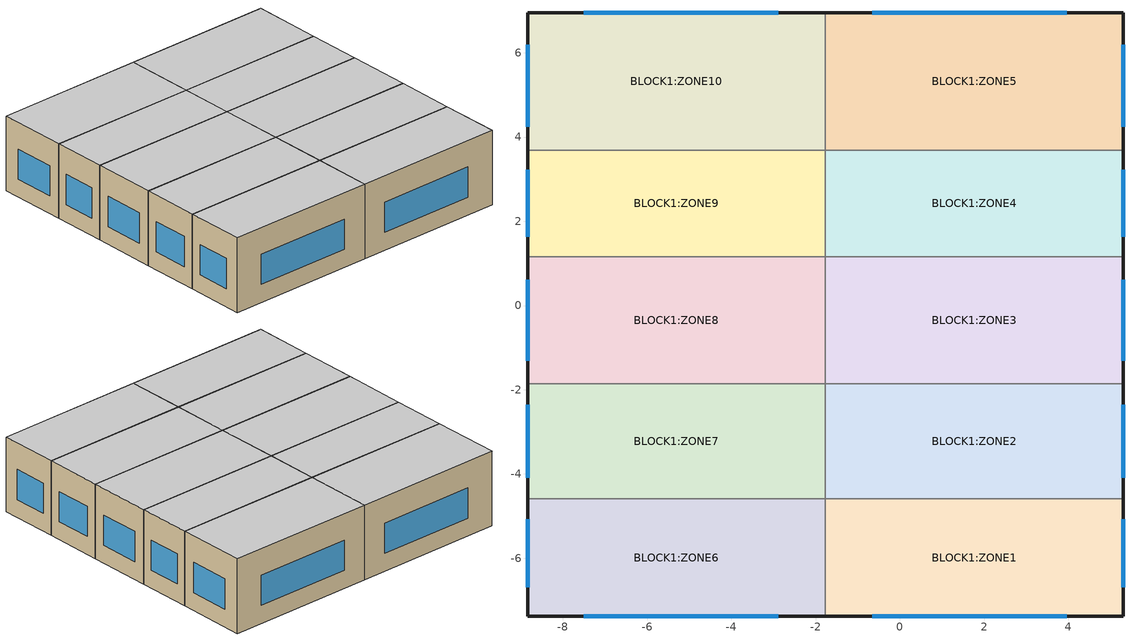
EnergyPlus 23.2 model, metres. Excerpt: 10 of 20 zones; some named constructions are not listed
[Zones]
BLOCK1:ZONE6
 floor ground (Project ground floor): -1.77,-7.38 -8.84,-7.38 -8.84,-4.59 -1.77,-4.59 z0
 wall outside (Project wall): -8.84,-4.59 -8.84,-7.38 -1.77,-7.38 z0:3.5
 wall to BLOCK1:ZONE1 (Project partition): -1.77,-7.38 -1.77,-4.59 z0:3.5
 wall to BLOCK1:ZONE7 (Project partition): -1.77,-4.59 -8.84,-4.59 z0:3.5
 window (Project external glazing - 1001): -8.84,-5.07 -8.84,-6.69 / -7.5,-7.38 -2.89,-7.38 z0.84:2.26
 ceiling to BLOCK2:ZONE6 (Project internal floor_Reversed): -8.84,-7.38 -1.77,-7.38 -1.77,-4.59 -8.84,-4.59 z3.5
BLOCK1:ZONE1
 floor ground (Project ground floor): 5.3,-7.38 -1.77,-7.38 -1.77,-4.59 5.3,-4.59 z0
 wall outside (Project wall): -1.77,-7.38 5.3,-7.38 5.3,-4.59 z0:3.5
 wall to BLOCK1:ZONE2 (Project partition): 5.3,-4.59 -1.77,-4.59 z0:3.5
 window (Project external glazing - 1001): 5.3,-6.69 5.3,-5.07 / -0.65,-7.38 3.96,-7.38 z0.84:2.26
 ceiling to BLOCK2:ZONE1 (Project internal floor_Reversed): -1.77,-7.38 5.3,-7.38 5.3,-4.59 -1.77,-4.59 z3.5
BLOCK1:ZONE7
 floor ground (Project ground floor): -1.77,-4.59 -8.84,-4.59 -8.84,-1.86 -1.77,-1.86 z0
 wall outside (Project wall): -8.84,-1.86 -8.84,-4.59 z0:3.5
 wall to BLOCK1:ZONE2 (Project partition): -1.77,-4.59 -1.77,-1.86 z0:3.5
 wall to BLOCK1:ZONE8 (Project partition): -1.77,-1.86 -8.84,-1.86 z0:3.5
 window (Project external glazing - 1001): -8.84,-2.36 -8.84,-4.09 z0.84:2.26
 ceiling to BLOCK2:ZONE7 (Project internal floor_Reversed): -8.84,-4.59 -1.77,-4.59 -1.77,-1.86 -8.84,-1.86 z3.5
BLOCK1:ZONE2
 floor ground (Project ground floor): 5.3,-4.59 -1.77,-4.59 -1.77,-1.86 5.3,-1.86 z0
 wall outside (Project wall): 5.3,-4.59 5.3,-1.86 z0:3.5
 wall to BLOCK1:ZONE3 (Project partition): 5.3,-1.86 -1.77,-1.86 z0:3.5
 window (Project external glazing - 1001): 5.3,-4.09 5.3,-2.36 z0.84:2.26
 ceiling to BLOCK2:ZONE2 (Project internal floor_Reversed): -1.77,-4.59 5.3,-4.59 5.3,-1.86 -1.77,-1.86 z3.5
BLOCK1:ZONE8
 floor ground (Project ground floor): -1.77,-1.86 -8.84,-1.86 -8.84,1.16 -1.77,1.16 z0
 wall outside (Project wall): -8.84,1.16 -8.84,-1.86 z0:3.5
 wall to BLOCK1:ZONE3 (Project partition): -1.77,-1.86 -1.77,1.16 z0:3.5
 wall to BLOCK1:ZONE9 (Project partition): -1.77,1.16 -8.84,1.16 z0:3.5
 window (Project external glazing - 1001): -8.84,0.61 -8.84,-1.31 z0.84:2.26
 ceiling to BLOCK2:ZONE8 (Project internal floor_Reversed): -8.84,-1.86 -1.77,-1.86 -1.77,1.16 -8.84,1.16 z3.5
BLOCK1:ZONE3
 floor ground (Project ground floor): 5.3,-1.86 -1.77,-1.86 -1.77,1.16 5.3,1.16 z0
 wall outside (Project wall): 5.3,-1.86 5.3,1.16 z0:3.5
 wall to BLOCK1:ZONE4 (Project partition): 5.3,1.16 -1.77,1.16 z0:3.5
 window (Project external glazing - 1001): 5.3,-1.31 5.3,0.61 z0.84:2.26
 ceiling to BLOCK2:ZONE3 (Project internal floor_Reversed): -1.77,-1.86 5.3,-1.86 5.3,1.16 -1.77,1.16 z3.5
BLOCK1:ZONE9
 floor ground (Project ground floor): -1.77,1.16 -8.84,1.16 -8.84,3.69 -1.77,3.69 z0
 wall outside (Project wall): -8.84,3.69 -8.84,1.16 z0:3.5
 wall to BLOCK1:ZONE4 (Project partition): -1.77,1.16 -1.77,3.69 z0:3.5
 wall to BLOCK1:ZONE10 (Project partition): -1.77,3.69 -8.84,3.69 z0:3.5
 window (Project external glazing - 1001): -8.84,3.22 -8.84,1.63 z0.84:2.26
 ceiling to BLOCK2:ZONE9 (Project internal floor_Reversed): -8.84,1.16 -1.77,1.16 -1.77,3.69 -8.84,3.69 z3.5
BLOCK1:ZONE4
 floor ground (Project ground floor): 5.3,1.16 -1.77,1.16 -1.77,3.69 5.3,3.69 z0
 wall outside (Project wall): 5.3,1.16 5.3,3.69 z0:3.5
 wall to BLOCK1:ZONE5 (Project partition): 5.3,3.69 -1.77,3.69 z0:3.5
 window (Project external glazing - 1001): 5.3,1.63 5.3,3.22 z0.84:2.26
 ceiling to BLOCK2:ZONE4 (Project internal floor_Reversed): -1.77,1.16 5.3,1.16 5.3,3.69 -1.77,3.69 z3.5
BLOCK1:ZONE10
 floor ground (Project ground floor): -1.77,3.69 -8.84,3.69 -8.84,6.96 -1.77,6.96 z0
 wall outside (Project wall): -1.77,6.96 -8.84,6.96 -8.84,3.69 z0:3.5
 wall to BLOCK1:ZONE5 (Project partition): -1.77,3.69 -1.77,6.96 z0:3.5
 window (Project external glazing - 1001): -2.89,6.96 -7.5,6.96 / -8.84,6.19 -8.84,4.24 z0.84:2.26
 ceiling to BLOCK2:ZONE10 (Project internal floor_Reversed): -8.84,3.69 -1.77,3.69 -1.77,6.96 -8.84,6.96 z3.5
BLOCK1:ZONE5
 floor ground (Project ground floor): 5.3,3.69 -1.77,3.69 -1.77,6.96 5.3,6.96 z0
 wall outside (Project wall): 5.3,3.69 5.3,6.96 -1.77,6.96 z0:3.5
 window (Project external glazing - 1001): 5.3,4.24 5.3,6.19 / 3.96,6.96 -0.65,6.96 z0.84:2.26
 ceiling to BLOCK2:ZONE5 (Project internal floor_Reversed): -1.77,3.69 5.3,3.69 5.3,6.96 -1.77,6.96 z3.5
[ENERGYMANAGEMENTSYSTEM:PROGRAM]
SetMyVOF_BLOCK2_ZONE5_Wall_2_0_0_0_0_0_Win: set slope = (1 - MultiplierVOF) / (MinTempDiffVOF - MaxTempDiffVOF); if BLOCK2_ZONE5_Wall_2_0_0_0_0_0_Win_OutT > 0; set BLOCK2_ZONE5_Wall_2_0_0_0_0_0_Win_TempDiffVOF = BLOCK2_ZONE5_Wall_2_0_0_0_0_0_Win_OpT - BLOCK2_ZONE5_Wall_2_0_0_0_0_0_Win_OutT; else; set BLOCK2_ZONE5_Wall_2_0_0_0_0_0_Win_TempDiffVOF = BLOCK2_ZONE5_Wall_2_0_0_0_0_0_Win_OpT + BLOCK2_ZONE5_Wall_2_0_0_0_0_0_Win_OutT; endif; if BLOCK2_ZONE5_Wall_2_0_0_0_0_0_Win_OutT > BLOCK2_ZONE5_Wall_2_0_0_0_0_0_Win_OpT; set BLOCK2_ZONE5_Wall_2_0_0_0_0_0_Win_MyVOF = 0; else; if BLOCK2_ZONE5_Wall_2_0_0_0_0_0_Win_TempDiffVOF > MaxTempDiffVOF; set BLOCK2_ZONE5_Wall_2_0_0_0_0_0_Win_MyVOF = MultiplierVOF; elseif BLOCK2_ZONE5_Wall_2_0_0_0_0_0_Win_TempDiffVOF < MinTempDiffVOF; set BLOCK2_ZONE5_Wall_2_0_0_0_0_0_Win_MyVOF = 1.0; else; set BLOCK2_ZONE5_Wall_2_0_0_0_0_0_Win_MyVOF = slope*BLOCK2_ZONE5_Wall_2_0_0_0_0_0_Win_TempDiffVOF - slope*MinTempDiffVOF + 1; endif; endif
SetWindowOperation_BLOCK2_ZONE5_Wall_2_0_0_0_0_0_Win: if BLOCK2_ZONE5_Wall_2_0_0_0_0_0_Win_CoolCoil==0; if BLOCK2_ZONE5_Wall_2_0_0_0_0_0_Win_HeatCoil==0; set NoH_NoC_reqs = 1; else; set NoH_NoC_reqs = 0; endif; else; set NoH_NoC_reqs = 0; endif; if BLOCK2_ZONE5_Wall_2_0_0_0_0_0_Win_OpT<roundedACST; if BLOCK2_ZONE5_Wall_2_0_0_0_0_0_Win_WindSpeed <= MaxWindSpeed; if BLOCK2_ZONE5_Wall_2_0_0_0_0_0_Win_OutT>MinOutTemp; if BLOCK2_ZONE5_Wall_2_0_0_0_0_0_Win_OutT < BLOCK2_ZONE5_Wall_2_0_0_0_0_0_Win_OpT; if BLOCK2_ZONE5_Wall_2_0_0_0_0_0_Win_Occ_count > 0; set meets_base_reqs = 1; else; set meets_base_reqs = 0; endif; else; set meets_base_reqs = 0; endif; else; set meets_base_reqs = 0; endif; else; set meets_base_reqs = 0; endif; else; set meets_base_reqs = 0; endif; if (NoH_NoC_reqs == 1) && (meets_base_reqs == 1); if BLOCK2_ZONE5_Wall_2_0_0_0_0_0_Win_OpT>VST; set Ventilates_HVACmode2_BLOCK2_ZONE5_Wall_2_0_0_0_0_0_Win = 1; else; set Ventilates_HVACmode2_BLOCK2_ZONE5_Wall_2_0_0_0_0_0_Win = 0; endif; else; set Ventilates_HVACmode2_BLOCK2_ZONE5_Wall_2_0_0_0_0_0_Win = 0; endif; if VentCtrl == 0; if BLOCK2_ZONE5_Wall_2_0_0_0_0_0_Win_OutT < BLOCK2_ZONE5_Wall_2_0_0_0_0_0_Win_OpT; if BLOCK2_ZONE5_Wall_2_0_0_0_0_0_Win_OutT>MinOutTemp; if BLOCK2_ZONE5_Wall_2_0_0_0_0_0_Win_OpT > VST; if BLOCK2_ZONE5_Wall_2_0_0_0_0_0_Win_WindSpeed <= MaxWindSpeed; set Ventilates_HVACmode1_BLOCK2_ZONE5_Wall_2_0_0_0_0_0_Win = 1; else; set Ventilates_HVACmode1_BLOCK2_ZONE5_Wall_2_0_0_0_0_0_Win = 0; endif; else; set Ventilates_HVACmode1_BLOCK2_ZONE5_Wall_2_0_0_0_0_0_Win = 0; endif; else; set Ventilates_HVACmode1_BLOCK2_ZONE5_Wall_2_0_0_0_0_0_Win = 0; endif; else; set Ventilates_HVACmode1_BLOCK2_ZONE5_Wall_2_0_0_0_0_0_Win = 0; endif; elseif VentCtrl == 1; if BLOCK2_ZONE5_Wall_2_0_0_0_0_0_Win_OutT<BLOCK2_ZONE5_Wall_2_0_0_0_0_0_Win_OpT; if BLOCK2_ZONE5_Wall_2_0_0_0_0_0_Win_OutT>MinOutTemp; if BLOCK2_ZONE5_Wall_2_0_0_0_0_0_Win_OpT > ACSTnoTol; if BLOCK2_ZONE5_Wall_2_0_0_0_0_0_Win_WindSpeed <= MaxWindSpeed; set Ventilates_HVACmode1_BLOCK2_ZONE5_Wall_2_0_0_0_0_0_Win = 1; else; set Ventilates_HVACmode1_BLOCK2_ZONE5_Wall_2_0_0_0_0_0_Win = 0; endif; else; set Ventilates_HVACmode1_BLOCK2_ZONE5_Wall_2_0_0_0_0_0_Win = 0; endif; else; set Ventilates_HVACmode1_BLOCK2_ZONE5_Wall_2_0_0_0_0_0_Win = 0; endif; else; set Ventilates_HVACmode1_BLOCK2_ZONE5_Wall_2_0_0_0_0_0_Win = 0; endif; endif; if HVACmode == 0; set BLOCK2_ZONE5_Wall_2_0_0_0_0_0_Win_VentOpenFact = 0; elseif HVACmode == 1; if Ventilates_HVACmode1_BLOCK2_ZONE5_Wall_2_0_0_0_0_0_Win == 1; set BLOCK2_ZONE5_Wall_2_0_0_0_0_0_Win_VentOpenFact = BLOCK2_ZONE5_Wall_2_0_0_0_0_0_Win_MyVOF; else; set BLOCK2_ZONE5_Wall_2_0_0_0_0_0_Win_VentOpenFact = 0; endif; elseif HVACmode == 2; if Ventilates_HVACmode2_BLOCK2_ZONE5_Wall_2_0_0_0_0_0_Win == 1; if (VentCtrl==0) || (VentCtrl==1); set BLOCK2_ZONE5_Wall_2_0_0_0_0_0_Win_VentOpenFact = 1; elseif (VentCtrl==2) || (VentCtrl==3); set BLOCK2_ZONE5_Wall_2_0_0_0_0_0_Win_VentOpenFact = BLOCK2_ZONE5_Wall_2_0_0_0_0_0_Win_MyVOF; endif; else; set BLOCK2_ZONE5_Wall_2_0_0_0_0_0_Win_VentOpenFact = 0; endif; endif
SetMyVOF_BLOCK2_ZONE5_Wall_3_0_0_0_0_0_Win: set slope = (1 - MultiplierVOF) / (MinTempDiffVOF - MaxTempDiffVOF); if BLOCK2_ZONE5_Wall_3_0_0_0_0_0_Win_OutT > 0; set BLOCK2_ZONE5_Wall_3_0_0_0_0_0_Win_TempDiffVOF = BLOCK2_ZONE5_Wall_3_0_0_0_0_0_Win_OpT - BLOCK2_ZONE5_Wall_3_0_0_0_0_0_Win_OutT; else; set BLOCK2_ZONE5_Wall_3_0_0_0_0_0_Win_TempDiffVOF = BLOCK2_ZONE5_Wall_3_0_0_0_0_0_Win_OpT + BLOCK2_ZONE5_Wall_3_0_0_0_0_0_Win_OutT; endif; if BLOCK2_ZONE5_Wall_3_0_0_0_0_0_Win_OutT > BLOCK2_ZONE5_Wall_3_0_0_0_0_0_Win_OpT; set BLOCK2_ZONE5_Wall_3_0_0_0_0_0_Win_MyVOF = 0; else; if BLOCK2_ZONE5_Wall_3_0_0_0_0_0_Win_TempDiffVOF > MaxTempDiffVOF; set BLOCK2_ZONE5_Wall_3_0_0_0_0_0_Win_MyVOF = MultiplierVOF; elseif BLOCK2_ZONE5_Wall_3_0_0_0_0_0_Win_TempDiffVOF < MinTempDiffVOF; set BLOCK2_ZONE5_Wall_3_0_0_0_0_0_Win_MyVOF = 1.0; else; set BLOCK2_ZONE5_Wall_3_0_0_0_0_0_Win_MyVOF = slope*BLOCK2_ZONE5_Wall_3_0_0_0_0_0_Win_TempDiffVOF - slope*MinTempDiffVOF + 1; endif; endif
SetWindowOperation_BLOCK2_ZONE5_Wall_3_0_0_0_0_0_Win: if BLOCK2_ZONE5_Wall_3_0_0_0_0_0_Win_CoolCoil==0; if BLOCK2_ZONE5_Wall_3_0_0_0_0_0_Win_HeatCoil==0; set NoH_NoC_reqs = 1; else; set NoH_NoC_reqs = 0; endif; else; set NoH_NoC_reqs = 0; endif; if BLOCK2_ZONE5_Wall_3_0_0_0_0_0_Win_OpT<roundedACST; if BLOCK2_ZONE5_Wall_3_0_0_0_0_0_Win_WindSpeed <= MaxWindSpeed; if BLOCK2_ZONE5_Wall_3_0_0_0_0_0_Win_OutT>MinOutTemp; if BLOCK2_ZONE5_Wall_3_0_0_0_0_0_Win_OutT < BLOCK2_ZONE5_Wall_3_0_0_0_0_0_Win_OpT; if BLOCK2_ZONE5_Wall_3_0_0_0_0_0_Win_Occ_count > 0; set meets_base_reqs = 1; else; set meets_base_reqs = 0; endif; else; set meets_base_reqs = 0; endif; else; set meets_base_reqs = 0; endif; else; set meets_base_reqs = 0; endif; else; set meets_base_reqs = 0; endif; if (NoH_NoC_reqs == 1) && (meets_base_reqs == 1); if BLOCK2_ZONE5_Wall_3_0_0_0_0_0_Win_OpT>VST; set Ventilates_HVACmode2_BLOCK2_ZONE5_Wall_3_0_0_0_0_0_Win = 1; else; set Ventilates_HVACmode2_BLOCK2_ZONE5_Wall_3_0_0_0_0_0_Win = 0; endif; else; set Ventilates_HVACmode2_BLOCK2_ZONE5_Wall_3_0_0_0_0_0_Win = 0; endif; if VentCtrl == 0; if BLOCK2_ZONE5_Wall_3_0_0_0_0_0_Win_OutT < BLOCK2_ZONE5_Wall_3_0_0_0_0_0_Win_OpT; if BLOCK2_ZONE5_Wall_3_0_0_0_0_0_Win_OutT>MinOutTemp; if BLOCK2_ZONE5_Wall_3_0_0_0_0_0_Win_OpT > VST; if BLOCK2_ZONE5_Wall_3_0_0_0_0_0_Win_WindSpeed <= MaxWindSpeed; set Ventilates_HVACmode1_BLOCK2_ZONE5_Wall_3_0_0_0_0_0_Win = 1; else; set Ventilates_HVACmode1_BLOCK2_ZONE5_Wall_3_0_0_0_0_0_Win = 0; endif; else; set Ventilates_HVACmode1_BLOCK2_ZONE5_Wall_3_0_0_0_0_0_Win = 0; endif; else; set Ventilates_HVACmode1_BLOCK2_ZONE5_Wall_3_0_0_0_0_0_Win = 0; endif; else; set Ventilates_HVACmode1_BLOCK2_ZONE5_Wall_3_0_0_0_0_0_Win = 0; endif; elseif VentCtrl == 1; if BLOCK2_ZONE5_Wall_3_0_0_0_0_0_Win_OutT<BLOCK2_ZONE5_Wall_3_0_0_0_0_0_Win_OpT; if BLOCK2_ZONE5_Wall_3_0_0_0_0_0_Win_OutT>MinOutTemp; if BLOCK2_ZONE5_Wall_3_0_0_0_0_0_Win_OpT > ACSTnoTol; if BLOCK2_ZONE5_Wall_3_0_0_0_0_0_Win_WindSpeed <= MaxWindSpeed; set Ventilates_HVACmode1_BLOCK2_ZONE5_Wall_3_0_0_0_0_0_Win = 1; else; set Ventilates_HVACmode1_BLOCK2_ZONE5_Wall_3_0_0_0_0_0_Win = 0; endif; else; set Ventilates_HVACmode1_BLOCK2_ZONE5_Wall_3_0_0_0_0_0_Win = 0; endif; else; set Ventilates_HVACmode1_BLOCK2_ZONE5_Wall_3_0_0_0_0_0_Win = 0; endif; else; set Ventilates_HVACmode1_BLOCK2_ZONE5_Wall_3_0_0_0_0_0_Win = 0; endif; endif; if HVACmode == 0; set BLOCK2_ZONE5_Wall_3_0_0_0_0_0_Win_VentOpenFact = 0; elseif HVACmode == 1; if Ventilates_HVACmode1_BLOCK2_ZONE5_Wall_3_0_0_0_0_0_Win == 1; set BLOCK2_ZONE5_Wall_3_0_0_0_0_0_Win_VentOpenFact = BLOCK2_ZONE5_Wall_3_0_0_0_0_0_Win_MyVOF; else; set BLOCK2_ZONE5_Wall_3_0_0_0_0_0_Win_VentOpenFact = 0; endif; elseif HVACmode == 2; if Ventilates_HVACmode2_BLOCK2_ZONE5_Wall_3_0_0_0_0_0_Win == 1; if (VentCtrl==0) || (VentCtrl==1); set BLOCK2_ZONE5_Wall_3_0_0_0_0_0_Win_VentOpenFact = 1; elseif (VentCtrl==2) || (VentCtrl==3); set BLOCK2_ZONE5_Wall_3_0_0_0_0_0_Win_VentOpenFact = BLOCK2_ZONE5_Wall_3_0_0_0_0_0_Win_MyVOF; endif; else; set BLOCK2_ZONE5_Wall_3_0_0_0_0_0_Win_VentOpenFact = 0; endif; endif
MakeAvgOccComfHoursNoApp: set AvgOccComfHoursNoAppNum = OccComfHoursNoApp_BLOCK1_ZONE6+OccComfHoursNoApp_BLOCK1_ZONE1+OccComfHoursNoApp_BLOCK1_ZONE1+OccComfHoursNoApp_BLOCK1_ZONE7+OccComfHoursNoApp_BLOCK1_ZONE2+OccComfHoursNoApp_BLOCK1_ZONE8+OccComfHoursNoApp_BLOCK1_ZONE3+OccComfHoursNoApp_BLOCK1_ZONE9+OccComfHoursNoApp_BLOCK1_ZONE4+OccComfHoursNoApp_BLOCK1_ZONE10+OccComfHoursNoApp_BLOCK1_ZONE5+OccComfHoursNoApp_BLOCK2_ZONE6+OccComfHoursNoApp_BLOCK2_ZONE1+OccComfHoursNoApp_BLOCK2_ZONE1+OccComfHoursNoApp_BLOCK2_ZONE7+OccComfHoursNoApp_BLOCK2_ZONE2+OccComfHoursNoApp_BLOCK2_ZONE8+OccComfHoursNoApp_BLOCK2_ZONE3+OccComfHoursNoApp_BLOCK2_ZONE9+OccComfHoursNoApp_BLOCK2_ZONE4+OccComfHoursNoApp_BLOCK2_ZONE10+OccComfHoursNoApp_BLOCK2_ZONE5; set AvgOccComfHoursNoAppDen = 22; set AvgOccComfHoursNoApp = AvgOccComfHoursNoAppNum/AvgOccComfHoursNoAppDen
[ENERGYMANAGEMENTSYSTEM:GLOBALVARIABLE]
ACST; AHST; ACSTnoTol; AHSTnoTol; ComfStand; ACSTaul; ACSTall; AHSTaul; AHSTall; CAT; ACSToffset; AHSToffset; ComfMod; ComfTemp; ACSTtol; AHSTtol; SetpointAcc; roundedACST; roundedAHST; CoolSeasonStart; CoolSeasonEnd; m; n
ComfHours_BLOCK1_ZONE6; DiscomfAppHotHours_BLOCK1_ZONE6; DiscomfAppColdHours_BLOCK1_ZONE6; DiscomfNonAppHotHours_BLOCK1_ZONE6; DiscomfNonAppColdHours_BLOCK1_ZONE6; ComfHoursNoApp_BLOCK1_ZONE6; ZoneFloorArea_BLOCK1_ZONE6; ZoneAirVolume_BLOCK1_ZONE6; OccHours_BLOCK1_ZONE6; OccComfHoursNoApp_BLOCK1_ZONE6
ComfHours_BLOCK1_ZONE1; DiscomfAppHotHours_BLOCK1_ZONE1; DiscomfAppColdHours_BLOCK1_ZONE1; DiscomfNonAppHotHours_BLOCK1_ZONE1; DiscomfNonAppColdHours_BLOCK1_ZONE1; ComfHoursNoApp_BLOCK1_ZONE1; ZoneFloorArea_BLOCK1_ZONE1; ZoneAirVolume_BLOCK1_ZONE1; OccHours_BLOCK1_ZONE1; OccComfHoursNoApp_BLOCK1_ZONE1
ComfHours_BLOCK1_ZONE7; DiscomfAppHotHours_BLOCK1_ZONE7; DiscomfAppColdHours_BLOCK1_ZONE7; DiscomfNonAppHotHours_BLOCK1_ZONE7; DiscomfNonAppColdHours_BLOCK1_ZONE7; ComfHoursNoApp_BLOCK1_ZONE7; ZoneFloorArea_BLOCK1_ZONE7; ZoneAirVolume_BLOCK1_ZONE7; OccHours_BLOCK1_ZONE7; OccComfHoursNoApp_BLOCK1_ZONE7
ComfHours_BLOCK1_ZONE2; DiscomfAppHotHours_BLOCK1_ZONE2; DiscomfAppColdHours_BLOCK1_ZONE2; DiscomfNonAppHotHours_BLOCK1_ZONE2; DiscomfNonAppColdHours_BLOCK1_ZONE2; ComfHoursNoApp_BLOCK1_ZONE2; ZoneFloorArea_BLOCK1_ZONE2; ZoneAirVolume_BLOCK1_ZONE2; OccHours_BLOCK1_ZONE2; OccComfHoursNoApp_BLOCK1_ZONE2
ComfHours_BLOCK1_ZONE8; DiscomfAppHotHours_BLOCK1_ZONE8; DiscomfAppColdHours_BLOCK1_ZONE8; DiscomfNonAppHotHours_BLOCK1_ZONE8; DiscomfNonAppColdHours_BLOCK1_ZONE8; ComfHoursNoApp_BLOCK1_ZONE8; ZoneFloorArea_BLOCK1_ZONE8; ZoneAirVolume_BLOCK1_ZONE8; OccHours_BLOCK1_ZONE8; OccComfHoursNoApp_BLOCK1_ZONE8
ComfHours_BLOCK1_ZONE3; DiscomfAppHotHours_BLOCK1_ZONE3; DiscomfAppColdHours_BLOCK1_ZONE3; DiscomfNonAppHotHours_BLOCK1_ZONE3; DiscomfNonAppColdHours_BLOCK1_ZONE3; ComfHoursNoApp_BLOCK1_ZONE3; ZoneFloorArea_BLOCK1_ZONE3; ZoneAirVolume_BLOCK1_ZONE3; OccHours_BLOCK1_ZONE3; OccComfHoursNoApp_BLOCK1_ZONE3
ComfHours_BLOCK1_ZONE9; DiscomfAppHotHours_BLOCK1_ZONE9; DiscomfAppColdHours_BLOCK1_ZONE9; DiscomfNonAppHotHours_BLOCK1_ZONE9; DiscomfNonAppColdHours_BLOCK1_ZONE9; ComfHoursNoApp_BLOCK1_ZONE9; ZoneFloorArea_BLOCK1_ZONE9; ZoneAirVolume_BLOCK1_ZONE9; OccHours_BLOCK1_ZONE9; OccComfHoursNoApp_BLOCK1_ZONE9
ComfHours_BLOCK1_ZONE4; DiscomfAppHotHours_BLOCK1_ZONE4; DiscomfAppColdHours_BLOCK1_ZONE4; DiscomfNonAppHotHours_BLOCK1_ZONE4; DiscomfNonAppColdHours_BLOCK1_ZONE4; ComfHoursNoApp_BLOCK1_ZONE4; ZoneFloorArea_BLOCK1_ZONE4; ZoneAirVolume_BLOCK1_ZONE4; OccHours_BLOCK1_ZONE4; OccComfHoursNoApp_BLOCK1_ZONE4
ComfHours_BLOCK1_ZONE10; DiscomfAppHotHours_BLOCK1_ZONE10; DiscomfAppColdHours_BLOCK1_ZONE10; DiscomfNonAppHotHours_BLOCK1_ZONE10; DiscomfNonAppColdHours_BLOCK1_ZONE10; ComfHoursNoApp_BLOCK1_ZONE10; ZoneFloorArea_BLOCK1_ZONE10; ZoneAirVolume_BLOCK1_ZONE10; OccHours_BLOCK1_ZONE10; OccComfHoursNoApp_BLOCK1_ZONE10
ComfHours_BLOCK1_ZONE5; DiscomfAppHotHours_BLOCK1_ZONE5; DiscomfAppColdHours_BLOCK1_ZONE5; DiscomfNonAppHotHours_BLOCK1_ZONE5; DiscomfNonAppColdHours_BLOCK1_ZONE5; ComfHoursNoApp_BLOCK1_ZONE5; ZoneFloorArea_BLOCK1_ZONE5; ZoneAirVolume_BLOCK1_ZONE5; OccHours_BLOCK1_ZONE5; OccComfHoursNoApp_BLOCK1_ZONE5
ComfHours_BLOCK2_ZONE6; DiscomfAppHotHours_BLOCK2_ZONE6; DiscomfAppColdHours_BLOCK2_ZONE6; DiscomfNonAppHotHours_BLOCK2_ZONE6; DiscomfNonAppColdHours_BLOCK2_ZONE6; ComfHoursNoApp_BLOCK2_ZONE6; ZoneFloorArea_BLOCK2_ZONE6; ZoneAirVolume_BLOCK2_ZONE6; OccHours_BLOCK2_ZONE6; OccComfHoursNoApp_BLOCK2_ZONE6
ComfHours_BLOCK2_ZONE1; DiscomfAppHotHours_BLOCK2_ZONE1; DiscomfAppColdHours_BLOCK2_ZONE1; DiscomfNonAppHotHours_BLOCK2_ZONE1; DiscomfNonAppColdHours_BLOCK2_ZONE1; ComfHoursNoApp_BLOCK2_ZONE1; ZoneFloorArea_BLOCK2_ZONE1; ZoneAirVolume_BLOCK2_ZONE1; OccHours_BLOCK2_ZONE1; OccComfHoursNoApp_BLOCK2_ZONE1
ComfHours_BLOCK2_ZONE7; DiscomfAppHotHours_BLOCK2_ZONE7; DiscomfAppColdHours_BLOCK2_ZONE7; DiscomfNonAppHotHours_BLOCK2_ZONE7; DiscomfNonAppColdHours_BLOCK2_ZONE7; ComfHoursNoApp_BLOCK2_ZONE7; ZoneFloorArea_BLOCK2_ZONE7; ZoneAirVolume_BLOCK2_ZONE7; OccHours_BLOCK2_ZONE7; OccComfHoursNoApp_BLOCK2_ZONE7
ComfHours_BLOCK2_ZONE2; DiscomfAppHotHours_BLOCK2_ZONE2; DiscomfAppColdHours_BLOCK2_ZONE2; DiscomfNonAppHotHours_BLOCK2_ZONE2; DiscomfNonAppColdHours_BLOCK2_ZONE2; ComfHoursNoApp_BLOCK2_ZONE2; ZoneFloorArea_BLOCK2_ZONE2; ZoneAirVolume_BLOCK2_ZONE2; OccHours_BLOCK2_ZONE2; OccComfHoursNoApp_BLOCK2_ZONE2
ComfHours_BLOCK2_ZONE8; DiscomfAppHotHours_BLOCK2_ZONE8; DiscomfAppColdHours_BLOCK2_ZONE8; DiscomfNonAppHotHours_BLOCK2_ZONE8; DiscomfNonAppColdHours_BLOCK2_ZONE8; ComfHoursNoApp_BLOCK2_ZONE8; ZoneFloorArea_BLOCK2_ZONE8; ZoneAirVolume_BLOCK2_ZONE8; OccHours_BLOCK2_ZONE8; OccComfHoursNoApp_BLOCK2_ZONE8
ComfHours_BLOCK2_ZONE3; DiscomfAppHotHours_BLOCK2_ZONE3; DiscomfAppColdHours_BLOCK2_ZONE3; DiscomfNonAppHotHours_BLOCK2_ZONE3; DiscomfNonAppColdHours_BLOCK2_ZONE3; ComfHoursNoApp_BLOCK2_ZONE3; ZoneFloorArea_BLOCK2_ZONE3; ZoneAirVolume_BLOCK2_ZONE3; OccHours_BLOCK2_ZONE3; OccComfHoursNoApp_BLOCK2_ZONE3
ComfHours_BLOCK2_ZONE9; DiscomfAppHotHours_BLOCK2_ZONE9; DiscomfAppColdHours_BLOCK2_ZONE9; DiscomfNonAppHotHours_BLOCK2_ZONE9; DiscomfNonAppColdHours_BLOCK2_ZONE9; ComfHoursNoApp_BLOCK2_ZONE9; ZoneFloorArea_BLOCK2_ZONE9; ZoneAirVolume_BLOCK2_ZONE9; OccHours_BLOCK2_ZONE9; OccComfHoursNoApp_BLOCK2_ZONE9
ComfHours_BLOCK2_ZONE4; DiscomfAppHotHours_BLOCK2_ZONE4; DiscomfAppColdHours_BLOCK2_ZONE4; DiscomfNonAppHotHours_BLOCK2_ZONE4; DiscomfNonAppColdHours_BLOCK2_ZONE4; ComfHoursNoApp_BLOCK2_ZONE4; ZoneFloorArea_BLOCK2_ZONE4; ZoneAirVolume_BLOCK2_ZONE4; OccHours_BLOCK2_ZONE4; OccComfHoursNoApp_BLOCK2_ZONE4
ComfHours_BLOCK2_ZONE10; DiscomfAppHotHours_BLOCK2_ZONE10; DiscomfAppColdHours_BLOCK2_ZONE10; DiscomfNonAppHotHours_BLOCK2_ZONE10; DiscomfNonAppColdHours_BLOCK2_ZONE10; ComfHoursNoApp_BLOCK2_ZONE10; ZoneFloorArea_BLOCK2_ZONE10; ZoneAirVolume_BLOCK2_ZONE10; OccHours_BLOCK2_ZONE10; OccComfHoursNoApp_BLOCK2_ZONE10
ComfHours_BLOCK2_ZONE5; DiscomfAppHotHours_BLOCK2_ZONE5; DiscomfAppColdHours_BLOCK2_ZONE5; DiscomfNonAppHotHours_BLOCK2_ZONE5; DiscomfNonAppColdHours_BLOCK2_ZONE5; ComfHoursNoApp_BLOCK2_ZONE5; ZoneFloorArea_BLOCK2_ZONE5; ZoneAirVolume_BLOCK2_ZONE5; OccHours_BLOCK2_ZONE5; OccComfHoursNoApp_BLOCK2_ZONE5
VST; VSToffset; MaxWindSpeed; VentCtrl; HVACmode; MinOutTemp; MinOToffset; MaxTempDiffVOF; MinTempDiffVOF; MultiplierVOF
VentHours_BLOCK1_ZONE6
VentHours_BLOCK1_ZONE1
VentHours_BLOCK1_ZONE7
VentHours_BLOCK1_ZONE2
VentHours_BLOCK1_ZONE8
VentHours_BLOCK1_ZONE3
VentHours_BLOCK1_ZONE9
VentHours_BLOCK1_ZONE4
VentHours_BLOCK1_ZONE10
VentHours_BLOCK1_ZONE5
VentHours_BLOCK2_ZONE6
VentHours_BLOCK2_ZONE1
VentHours_BLOCK2_ZONE7
VentHours_BLOCK2_ZONE2
VentHours_BLOCK2_ZONE8
VentHours_BLOCK2_ZONE3
VentHours_BLOCK2_ZONE9
VentHours_BLOCK2_ZONE4
VentHours_BLOCK2_ZONE10
VentHours_BLOCK2_ZONE5
BLOCK1_ZONE6_Wall_4_0_0_0_0_0_Win_MyVOF
BLOCK1_ZONE6_Wall_5_0_0_0_0_0_Win_MyVOF
BLOCK1_ZONE1_Wall_2_0_0_0_0_0_Win_MyVOF
BLOCK1_ZONE1_Wall_5_0_0_0_0_0_Win_MyVOF
BLOCK1_ZONE7_Wall_4_0_0_0_0_0_Win_MyVOF
BLOCK1_ZONE2_Wall_2_0_0_0_0_0_Win_MyVOF
BLOCK1_ZONE8_Wall_4_0_0_0_0_0_Win_MyVOF
BLOCK1_ZONE3_Wall_2_0_0_0_0_0_Win_MyVOF
BLOCK1_ZONE9_Wall_4_0_0_0_0_0_Win_MyVOF
BLOCK1_ZONE4_Wall_2_0_0_0_0_0_Win_MyVOF
BLOCK1_ZONE10_Wall_3_0_0_0_0_0_Win_MyVOF
BLOCK1_ZONE10_Wall_4_0_0_0_0_0_Win_MyVOF
BLOCK1_ZONE5_Wall_2_0_0_0_0_0_Win_MyVOF
BLOCK1_ZONE5_Wall_3_0_0_0_0_0_Win_MyVOF
BLOCK2_ZONE6_Wall_4_0_0_0_0_0_Win_MyVOF
BLOCK2_ZONE6_Wall_5_0_0_0_0_0_Win_MyVOF
BLOCK2_ZONE1_Wall_2_0_0_0_0_0_Win_MyVOF
BLOCK2_ZONE1_Wall_5_0_0_0_0_0_Win_MyVOF
BLOCK2_ZONE7_Wall_4_0_0_0_0_0_Win_MyVOF
BLOCK2_ZONE2_Wall_2_0_0_0_0_0_Win_MyVOF
BLOCK2_ZONE8_Wall_4_0_0_0_0_0_Win_MyVOF
BLOCK2_ZONE3_Wall_2_0_0_0_0_0_Win_MyVOF
BLOCK2_ZONE9_Wall_4_0_0_0_0_0_Win_MyVOF
BLOCK2_ZONE4_Wall_2_0_0_0_0_0_Win_MyVOF
BLOCK2_ZONE10_Wall_3_0_0_0_0_0_Win_MyVOF
BLOCK2_ZONE10_Wall_4_0_0_0_0_0_Win_MyVOF
BLOCK2_ZONE5_Wall_2_0_0_0_0_0_Win_MyVOF
BLOCK2_ZONE5_Wall_3_0_0_0_0_0_Win_MyVOF
AvgOccComfHoursNoApp
[ENERGYMANAGEMENTSYSTEM:OUTPUTVARIABLE] Update Frequency=ZoneTimestep
Name | EMS Variable | Type of Data in Variable | Units
Comfort Temperature | ComfTemp | Averaged | C
Adaptive Cooling Setpoint Temperature | roundedACST | Averaged | C
Adaptive Heating Setpoint Temperature | roundedAHST | Averaged | C
Adaptive Cooling Setpoint Temperature_No Tolerance | ACSTnoTol | Averaged | C
Adaptive Heating Setpoint Temperature_No Tolerance | AHSTnoTol | Averaged | C
Ventilation Setpoint Temperature | VST | Averaged | C
Minimum Outdoor Temperature for ventilation | MinOutTemp | Averaged | C
Minimum Outdoor Temperature Difference for ventilation | MinTempDiffVOF | Averaged | C
Maximum Outdoor Temperature Difference for ventilation | MaxTempDiffVOF | Averaged | C
Multiplier for Ventilation Opening Factor | MultiplierVOF | Averaged
Comfortable Hours_No Applicability_BLOCK1_ZONE6 | ComfHoursNoApp_BLOCK1_ZONE6 | Summed | H
Comfortable Hours_No Applicability_BLOCK1_ZONE1; Comfortable Hours_No Applicability_BLOCK1_ZONE1 | ComfHoursNoApp_BLOCK1_ZONE1 | Summed | H
Comfortable Hours_No Applicability_BLOCK1_ZONE7 | ComfHoursNoApp_BLOCK1_ZONE7 | Summed | H
Comfortable Hours_No Applicability_BLOCK1_ZONE2 | ComfHoursNoApp_BLOCK1_ZONE2 | Summed | H
Comfortable Hours_No Applicability_BLOCK1_ZONE8 | ComfHoursNoApp_BLOCK1_ZONE8 | Summed | H
Comfortable Hours_No Applicability_BLOCK1_ZONE3 | ComfHoursNoApp_BLOCK1_ZONE3 | Summed | H
Comfortable Hours_No Applicability_BLOCK1_ZONE9 | ComfHoursNoApp_BLOCK1_ZONE9 | Summed | H
Comfortable Hours_No Applicability_BLOCK1_ZONE4 | ComfHoursNoApp_BLOCK1_ZONE4 | Summed | H
Comfortable Hours_No Applicability_BLOCK1_ZONE10 | ComfHoursNoApp_BLOCK1_ZONE10 | Summed | H
Comfortable Hours_No Applicability_BLOCK1_ZONE5 | ComfHoursNoApp_BLOCK1_ZONE5 | Summed | H
Comfortable Hours_No Applicability_BLOCK2_ZONE6 | ComfHoursNoApp_BLOCK2_ZONE6 | Summed | H
Comfortable Hours_No Applicability_BLOCK2_ZONE1; Comfortable Hours_No Applicability_BLOCK2_ZONE1 | ComfHoursNoApp_BLOCK2_ZONE1 | Summed | H
Comfortable Hours_No Applicability_BLOCK2_ZONE7 | ComfHoursNoApp_BLOCK2_ZONE7 | Summed | H
Comfortable Hours_No Applicability_BLOCK2_ZONE2 | ComfHoursNoApp_BLOCK2_ZONE2 | Summed | H
Comfortable Hours_No Applicability_BLOCK2_ZONE8 | ComfHoursNoApp_BLOCK2_ZONE8 | Summed | H
Comfortable Hours_No Applicability_BLOCK2_ZONE3 | ComfHoursNoApp_BLOCK2_ZONE3 | Summed | H
Comfortable Hours_No Applicability_BLOCK2_ZONE9 | ComfHoursNoApp_BLOCK2_ZONE9 | Summed | H
Comfortable Hours_No Applicability_BLOCK2_ZONE4 | ComfHoursNoApp_BLOCK2_ZONE4 | Summed | H
Comfortable Hours_No Applicability_BLOCK2_ZONE10 | ComfHoursNoApp_BLOCK2_ZONE10 | Summed | H
Comfortable Hours_No Applicability_BLOCK2_ZONE5 | ComfHoursNoApp_BLOCK2_ZONE5 | Summed | H
Comfortable Hours_Applicability_BLOCK1_ZONE6 | ComfHours_BLOCK1_ZONE6 | Summed | H
Comfortable Hours_Applicability_BLOCK1_ZONE1; Comfortable Hours_Applicability_BLOCK1_ZONE1 | ComfHours_BLOCK1_ZONE1 | Summed | H
Comfortable Hours_Applicability_BLOCK1_ZONE7 | ComfHours_BLOCK1_ZONE7 | Summed | H
Comfortable Hours_Applicability_BLOCK1_ZONE2 | ComfHours_BLOCK1_ZONE2 | Summed | H
Comfortable Hours_Applicability_BLOCK1_ZONE8 | ComfHours_BLOCK1_ZONE8 | Summed | H
Comfortable Hours_Applicability_BLOCK1_ZONE3 | ComfHours_BLOCK1_ZONE3 | Summed | H
Comfortable Hours_Applicability_BLOCK1_ZONE9 | ComfHours_BLOCK1_ZONE9 | Summed | H
Comfortable Hours_Applicability_BLOCK1_ZONE4 | ComfHours_BLOCK1_ZONE4 | Summed | H
Comfortable Hours_Applicability_BLOCK1_ZONE10 | ComfHours_BLOCK1_ZONE10 | Summed | H
Comfortable Hours_Applicability_BLOCK1_ZONE5 | ComfHours_BLOCK1_ZONE5 | Summed | H
Comfortable Hours_Applicability_BLOCK2_ZONE6 | ComfHours_BLOCK2_ZONE6 | Summed | H
Comfortable Hours_Applicability_BLOCK2_ZONE1; Comfortable Hours_Applicability_BLOCK2_ZONE1 | ComfHours_BLOCK2_ZONE1 | Summed | H
Comfortable Hours_Applicability_BLOCK2_ZONE7 | ComfHours_BLOCK2_ZONE7 | Summed | H
Comfortable Hours_Applicability_BLOCK2_ZONE2 | ComfHours_BLOCK2_ZONE2 | Summed | H
Comfortable Hours_Applicability_BLOCK2_ZONE8 | ComfHours_BLOCK2_ZONE8 | Summed | H
Comfortable Hours_Applicability_BLOCK2_ZONE3 | ComfHours_BLOCK2_ZONE3 | Summed | H
Comfortable Hours_Applicability_BLOCK2_ZONE9 | ComfHours_BLOCK2_ZONE9 | Summed | H
Comfortable Hours_Applicability_BLOCK2_ZONE4 | ComfHours_BLOCK2_ZONE4 | Summed | H
Comfortable Hours_Applicability_BLOCK2_ZONE10 | ComfHours_BLOCK2_ZONE10 | Summed | H
Comfortable Hours_Applicability_BLOCK2_ZONE5 | ComfHours_BLOCK2_ZONE5 | Summed | H
Occupied Comfortable Hours_No Applicability_BLOCK1_ZONE6 | OccComfHoursNoApp_BLOCK1_ZONE6 | Summed | H
Occupied Comfortable Hours_No Applicability_BLOCK1_ZONE1; Occupied Comfortable Hours_No Applicability_BLOCK1_ZONE1 | OccComfHoursNoApp_BLOCK1_ZONE1 | Summed | H
Occupied Comfortable Hours_No Applicability_BLOCK1_ZONE7 | OccComfHoursNoApp_BLOCK1_ZONE7 | Summed | H
Occupied Comfortable Hours_No Applicability_BLOCK1_ZONE2 | OccComfHoursNoApp_BLOCK1_ZONE2 | Summed | H
Occupied Comfortable Hours_No Applicability_BLOCK1_ZONE8 | OccComfHoursNoApp_BLOCK1_ZONE8 | Summed | H
Occupied Comfortable Hours_No Applicability_BLOCK1_ZONE3 | OccComfHoursNoApp_BLOCK1_ZONE3 | Summed | H
Occupied Comfortable Hours_No Applicability_BLOCK1_ZONE9 | OccComfHoursNoApp_BLOCK1_ZONE9 | Summed | H
Occupied Comfortable Hours_No Applicability_BLOCK1_ZONE4 | OccComfHoursNoApp_BLOCK1_ZONE4 | Summed | H
Occupied Comfortable Hours_No Applicability_BLOCK1_ZONE10 | OccComfHoursNoApp_BLOCK1_ZONE10 | Summed | H
Occupied Comfortable Hours_No Applicability_BLOCK1_ZONE5 | OccComfHoursNoApp_BLOCK1_ZONE5 | Summed | H
Occupied Comfortable Hours_No Applicability_BLOCK2_ZONE6 | OccComfHoursNoApp_BLOCK2_ZONE6 | Summed | H
Occupied Comfortable Hours_No Applicability_BLOCK2_ZONE1; Occupied Comfortable Hours_No Applicability_BLOCK2_ZONE1 | OccComfHoursNoApp_BLOCK2_ZONE1 | Summed | H
Occupied Comfortable Hours_No Applicability_BLOCK2_ZONE7 | OccComfHoursNoApp_BLOCK2_ZONE7 | Summed | H
Occupied Comfortable Hours_No Applicability_BLOCK2_ZONE2 | OccComfHoursNoApp_BLOCK2_ZONE2 | Summed | H
Occupied Comfortable Hours_No Applicability_BLOCK2_ZONE8 | OccComfHoursNoApp_BLOCK2_ZONE8 | Summed | H
Occupied Comfortable Hours_No Applicability_BLOCK2_ZONE3 | OccComfHoursNoApp_BLOCK2_ZONE3 | Summed | H
Occupied Comfortable Hours_No Applicability_BLOCK2_ZONE9 | OccComfHoursNoApp_BLOCK2_ZONE9 | Summed | H
Occupied Comfortable Hours_No Applicability_BLOCK2_ZONE4 | OccComfHoursNoApp_BLOCK2_ZONE4 | Summed | H
Occupied Comfortable Hours_No Applicability_BLOCK2_ZONE10 | OccComfHoursNoApp_BLOCK2_ZONE10 | Summed | H
Occupied Comfortable Hours_No Applicability_BLOCK2_ZONE5 | OccComfHoursNoApp_BLOCK2_ZONE5 | Summed | H
Occupied Hours_BLOCK1_ZONE6 | OccHours_BLOCK1_ZONE6 | Summed | H
Occupied Hours_BLOCK1_ZONE1; Occupied Hours_BLOCK1_ZONE1 | OccHours_BLOCK1_ZONE1 | Summed | H
Occupied Hours_BLOCK1_ZONE7 | OccHours_BLOCK1_ZONE7 | Summed | H
Occupied Hours_BLOCK1_ZONE2 | OccHours_BLOCK1_ZONE2 | Summed | H
Occupied Hours_BLOCK1_ZONE8 | OccHours_BLOCK1_ZONE8 | Summed | H
Occupied Hours_BLOCK1_ZONE3 | OccHours_BLOCK1_ZONE3 | Summed | H
Occupied Hours_BLOCK1_ZONE9 | OccHours_BLOCK1_ZONE9 | Summed | H
Occupied Hours_BLOCK1_ZONE4 | OccHours_BLOCK1_ZONE4 | Summed | H
Occupied Hours_BLOCK1_ZONE10 | OccHours_BLOCK1_ZONE10 | Summed | H
Occupied Hours_BLOCK1_ZONE5 | OccHours_BLOCK1_ZONE5 | Summed | H
Occupied Hours_BLOCK2_ZONE6 | OccHours_BLOCK2_ZONE6 | Summed | H
Occupied Hours_BLOCK2_ZONE1; Occupied Hours_BLOCK2_ZONE1 | OccHours_BLOCK2_ZONE1 | Summed | H
Occupied Hours_BLOCK2_ZONE7 | OccHours_BLOCK2_ZONE7 | Summed | H
Occupied Hours_BLOCK2_ZONE2 | OccHours_BLOCK2_ZONE2 | Summed | H
Occupied Hours_BLOCK2_ZONE8 | OccHours_BLOCK2_ZONE8 | Summed | H
Occupied Hours_BLOCK2_ZONE3 | OccHours_BLOCK2_ZONE3 | Summed | H
Occupied Hours_BLOCK2_ZONE9 | OccHours_BLOCK2_ZONE9 | Summed | H
Occupied Hours_BLOCK2_ZONE4 | OccHours_BLOCK2_ZONE4 | Summed | H
Occupied Hours_BLOCK2_ZONE10 | OccHours_BLOCK2_ZONE10 | Summed | H
Occupied Hours_BLOCK2_ZONE5 | OccHours_BLOCK2_ZONE5 | Summed | H
Discomfortable Applicable Hot Hours_BLOCK1_ZONE6 | DiscomfAppHotHours_BLOCK1_ZONE6 | Summed | H
Discomfortable Applicable Hot Hours_BLOCK1_ZONE1; Discomfortable Applicable Hot Hours_BLOCK1_ZONE1 | DiscomfAppHotHours_BLOCK1_ZONE1 | Summed | H
Discomfortable Applicable Hot Hours_BLOCK1_ZONE7 | DiscomfAppHotHours_BLOCK1_ZONE7 | Summed | H
Discomfortable Applicable Hot Hours_BLOCK1_ZONE2 | DiscomfAppHotHours_BLOCK1_ZONE2 | Summed | H
Discomfortable Applicable Hot Hours_BLOCK1_ZONE8 | DiscomfAppHotHours_BLOCK1_ZONE8 | Summed | H
Discomfortable Applicable Hot Hours_BLOCK1_ZONE3 | DiscomfAppHotHours_BLOCK1_ZONE3 | Summed | H
Discomfortable Applicable Hot Hours_BLOCK1_ZONE9 | DiscomfAppHotHours_BLOCK1_ZONE9 | Summed | H
Discomfortable Applicable Hot Hours_BLOCK1_ZONE4 | DiscomfAppHotHours_BLOCK1_ZONE4 | Summed | H
Discomfortable Applicable Hot Hours_BLOCK1_ZONE10 | DiscomfAppHotHours_BLOCK1_ZONE10 | Summed | H
Discomfortable Applicable Hot Hours_BLOCK1_ZONE5 | DiscomfAppHotHours_BLOCK1_ZONE5 | Summed | H
Discomfortable Applicable Hot Hours_BLOCK2_ZONE6 | DiscomfAppHotHours_BLOCK2_ZONE6 | Summed | H
Discomfortable Applicable Hot Hours_BLOCK2_ZONE1; Discomfortable Applicable Hot Hours_BLOCK2_ZONE1 | DiscomfAppHotHours_BLOCK2_ZONE1 | Summed | H
Discomfortable Applicable Hot Hours_BLOCK2_ZONE7 | DiscomfAppHotHours_BLOCK2_ZONE7 | Summed | H
Discomfortable Applicable Hot Hours_BLOCK2_ZONE2 | DiscomfAppHotHours_BLOCK2_ZONE2 | Summed | H
Discomfortable Applicable Hot Hours_BLOCK2_ZONE8 | DiscomfAppHotHours_BLOCK2_ZONE8 | Summed | H
Discomfortable Applicable Hot Hours_BLOCK2_ZONE3 | DiscomfAppHotHours_BLOCK2_ZONE3 | Summed | H
Discomfortable Applicable Hot Hours_BLOCK2_ZONE9 | DiscomfAppHotHours_BLOCK2_ZONE9 | Summed | H
Discomfortable Applicable Hot Hours_BLOCK2_ZONE4 | DiscomfAppHotHours_BLOCK2_ZONE4 | Summed | H
Discomfortable Applicable Hot Hours_BLOCK2_ZONE10 | DiscomfAppHotHours_BLOCK2_ZONE10 | Summed | H
Discomfortable Applicable Hot Hours_BLOCK2_ZONE5 | DiscomfAppHotHours_BLOCK2_ZONE5 | Summed | H
Discomfortable Applicable Cold Hours_BLOCK1_ZONE6 | DiscomfAppColdHours_BLOCK1_ZONE6 | Summed | H
Discomfortable Applicable Cold Hours_BLOCK1_ZONE1; Discomfortable Applicable Cold Hours_BLOCK1_ZONE1 | DiscomfAppColdHours_BLOCK1_ZONE1 | Summed | H
Discomfortable Applicable Cold Hours_BLOCK1_ZONE7 | DiscomfAppColdHours_BLOCK1_ZONE7 | Summed | H
Discomfortable Applicable Cold Hours_BLOCK1_ZONE2 | DiscomfAppColdHours_BLOCK1_ZONE2 | Summed | H
Discomfortable Applicable Cold Hours_BLOCK1_ZONE8 | DiscomfAppColdHours_BLOCK1_ZONE8 | Summed | H
Discomfortable Applicable Cold Hours_BLOCK1_ZONE3 | DiscomfAppColdHours_BLOCK1_ZONE3 | Summed | H
Discomfortable Applicable Cold Hours_BLOCK1_ZONE9 | DiscomfAppColdHours_BLOCK1_ZONE9 | Summed | H
Discomfortable Applicable Cold Hours_BLOCK1_ZONE4 | DiscomfAppColdHours_BLOCK1_ZONE4 | Summed | H
Discomfortable Applicable Cold Hours_BLOCK1_ZONE10 | DiscomfAppColdHours_BLOCK1_ZONE10 | Summed | H
Discomfortable Applicable Cold Hours_BLOCK1_ZONE5 | DiscomfAppColdHours_BLOCK1_ZONE5 | Summed | H
Discomfortable Applicable Cold Hours_BLOCK2_ZONE6 | DiscomfAppColdHours_BLOCK2_ZONE6 | Summed | H
Discomfortable Applicable Cold Hours_BLOCK2_ZONE1; Discomfortable Applicable Cold Hours_BLOCK2_ZONE1 | DiscomfAppColdHours_BLOCK2_ZONE1 | Summed | H
Discomfortable Applicable Cold Hours_BLOCK2_ZONE7 | DiscomfAppColdHours_BLOCK2_ZONE7 | Summed | H
Discomfortable Applicable Cold Hours_BLOCK2_ZONE2 | DiscomfAppColdHours_BLOCK2_ZONE2 | Summed | H
Discomfortable Applicable Cold Hours_BLOCK2_ZONE8 | DiscomfAppColdHours_BLOCK2_ZONE8 | Summed | H
Discomfortable Applicable Cold Hours_BLOCK2_ZONE3 | DiscomfAppColdHours_BLOCK2_ZONE3 | Summed | H
Discomfortable Applicable Cold Hours_BLOCK2_ZONE9 | DiscomfAppColdHours_BLOCK2_ZONE9 | Summed | H
Discomfortable Applicable Cold Hours_BLOCK2_ZONE4 | DiscomfAppColdHours_BLOCK2_ZONE4 | Summed | H
Discomfortable Applicable Cold Hours_BLOCK2_ZONE10 | DiscomfAppColdHours_BLOCK2_ZONE10 | Summed | H
Discomfortable Applicable Cold Hours_BLOCK2_ZONE5 | DiscomfAppColdHours_BLOCK2_ZONE5 | Summed | H
Discomfortable Non Applicable Hot Hours_BLOCK1_ZONE6 | DiscomfNonAppHotHours_BLOCK1_ZONE6 | Summed | H
Discomfortable Non Applicable Hot Hours_BLOCK1_ZONE1; Discomfortable Non Applicable Hot Hours_BLOCK1_ZONE1 | DiscomfNonAppHotHours_BLOCK1_ZONE1 | Summed | H
Discomfortable Non Applicable Hot Hours_BLOCK1_ZONE7 | DiscomfNonAppHotHours_BLOCK1_ZONE7 | Summed | H
Discomfortable Non Applicable Hot Hours_BLOCK1_ZONE2 | DiscomfNonAppHotHours_BLOCK1_ZONE2 | Summed | H
Discomfortable Non Applicable Hot Hours_BLOCK1_ZONE8 | DiscomfNonAppHotHours_BLOCK1_ZONE8 | Summed | H
Discomfortable Non Applicable Hot Hours_BLOCK1_ZONE3 | DiscomfNonAppHotHours_BLOCK1_ZONE3 | Summed | H
Discomfortable Non Applicable Hot Hours_BLOCK1_ZONE9 | DiscomfNonAppHotHours_BLOCK1_ZONE9 | Summed | H
Discomfortable Non Applicable Hot Hours_BLOCK1_ZONE4 | DiscomfNonAppHotHours_BLOCK1_ZONE4 | Summed | H
Discomfortable Non Applicable Hot Hours_BLOCK1_ZONE10 | DiscomfNonAppHotHours_BLOCK1_ZONE10 | Summed | H
Discomfortable Non Applicable Hot Hours_BLOCK1_ZONE5 | DiscomfNonAppHotHours_BLOCK1_ZONE5 | Summed | H
Discomfortable Non Applicable Hot Hours_BLOCK2_ZONE6 | DiscomfNonAppHotHours_BLOCK2_ZONE6 | Summed | H
Discomfortable Non Applicable Hot Hours_BLOCK2_ZONE1; Discomfortable Non Applicable Hot Hours_BLOCK2_ZONE1 | DiscomfNonAppHotHours_BLOCK2_ZONE1 | Summed | H
Discomfortable Non Applicable Hot Hours_BLOCK2_ZONE7 | DiscomfNonAppHotHours_BLOCK2_ZONE7 | Summed | H
Discomfortable Non Applicable Hot Hours_BLOCK2_ZONE2 | DiscomfNonAppHotHours_BLOCK2_ZONE2 | Summed | H
Discomfortable Non Applicable Hot Hours_BLOCK2_ZONE8 | DiscomfNonAppHotHours_BLOCK2_ZONE8 | Summed | H
Discomfortable Non Applicable Hot Hours_BLOCK2_ZONE3 | DiscomfNonAppHotHours_BLOCK2_ZONE3 | Summed | H
Discomfortable Non Applicable Hot Hours_BLOCK2_ZONE9 | DiscomfNonAppHotHours_BLOCK2_ZONE9 | Summed | H
Discomfortable Non Applicable Hot Hours_BLOCK2_ZONE4 | DiscomfNonAppHotHours_BLOCK2_ZONE4 | Summed | H
Discomfortable Non Applicable Hot Hours_BLOCK2_ZONE10 | DiscomfNonAppHotHours_BLOCK2_ZONE10 | Summed | H
Discomfortable Non Applicable Hot Hours_BLOCK2_ZONE5 | DiscomfNonAppHotHours_BLOCK2_ZONE5 | Summed | H
Discomfortable Non Applicable Cold Hours_BLOCK1_ZONE6 | DiscomfNonAppColdHours_BLOCK1_ZONE6 | Summed | H
Discomfortable Non Applicable Cold Hours_BLOCK1_ZONE1; Discomfortable Non Applicable Cold Hours_BLOCK1_ZONE1 | DiscomfNonAppColdHours_BLOCK1_ZONE1 | Summed | H
Discomfortable Non Applicable Cold Hours_BLOCK1_ZONE7 | DiscomfNonAppColdHours_BLOCK1_ZONE7 | Summed | H
Discomfortable Non Applicable Cold Hours_BLOCK1_ZONE2 | DiscomfNonAppColdHours_BLOCK1_ZONE2 | Summed | H
Discomfortable Non Applicable Cold Hours_BLOCK1_ZONE8 | DiscomfNonAppColdHours_BLOCK1_ZONE8 | Summed | H
Discomfortable Non Applicable Cold Hours_BLOCK1_ZONE3 | DiscomfNonAppColdHours_BLOCK1_ZONE3 | Summed | H
Discomfortable Non Applicable Cold Hours_BLOCK1_ZONE9 | DiscomfNonAppColdHours_BLOCK1_ZONE9 | Summed | H
Discomfortable Non Applicable Cold Hours_BLOCK1_ZONE4 | DiscomfNonAppColdHours_BLOCK1_ZONE4 | Summed | H
Discomfortable Non Applicable Cold Hours_BLOCK1_ZONE10 | DiscomfNonAppColdHours_BLOCK1_ZONE10 | Summed | H
Discomfortable Non Applicable Cold Hours_BLOCK1_ZONE5 | DiscomfNonAppColdHours_BLOCK1_ZONE5 | Summed | H
Discomfortable Non Applicable Cold Hours_BLOCK2_ZONE6 | DiscomfNonAppColdHours_BLOCK2_ZONE6 | Summed | H
Discomfortable Non Applicable Cold Hours_BLOCK2_ZONE1; Discomfortable Non Applicable Cold Hours_BLOCK2_ZONE1 | DiscomfNonAppColdHours_BLOCK2_ZONE1 | Summed | H
Discomfortable Non Applicable Cold Hours_BLOCK2_ZONE7 | DiscomfNonAppColdHours_BLOCK2_ZONE7 | Summed | H
Discomfortable Non Applicable Cold Hours_BLOCK2_ZONE2 | DiscomfNonAppColdHours_BLOCK2_ZONE2 | Summed | H
Discomfortable Non Applicable Cold Hours_BLOCK2_ZONE8 | DiscomfNonAppColdHours_BLOCK2_ZONE8 | Summed | H
Discomfortable Non Applicable Cold Hours_BLOCK2_ZONE3 | DiscomfNonAppColdHours_BLOCK2_ZONE3 | Summed | H
Discomfortable Non Applicable Cold Hours_BLOCK2_ZONE9 | DiscomfNonAppColdHours_BLOCK2_ZONE9 | Summed | H
Discomfortable Non Applicable Cold Hours_BLOCK2_ZONE4 | DiscomfNonAppColdHours_BLOCK2_ZONE4 | Summed | H
Discomfortable Non Applicable Cold Hours_BLOCK2_ZONE10 | DiscomfNonAppColdHours_BLOCK2_ZONE10 | Summed | H
Discomfortable Non Applicable Cold Hours_BLOCK2_ZONE5 | DiscomfNonAppColdHours_BLOCK2_ZONE5 | Summed | H
Zone Floor Area_BLOCK1_ZONE6 | ZoneFloorArea_BLOCK1_ZONE6 | Averaged | m2
Zone Floor Area_BLOCK1_ZONE1; Zone Floor Area_BLOCK1_ZONE1 | ZoneFloorArea_BLOCK1_ZONE1 | Averaged | m2
Zone Floor Area_BLOCK1_ZONE7 | ZoneFloorArea_BLOCK1_ZONE7 | Averaged | m2
Zone Floor Area_BLOCK1_ZONE2 | ZoneFloorArea_BLOCK1_ZONE2 | Averaged | m2
Zone Floor Area_BLOCK1_ZONE8 | ZoneFloorArea_BLOCK1_ZONE8 | Averaged | m2
Zone Floor Area_BLOCK1_ZONE3 | ZoneFloorArea_BLOCK1_ZONE3 | Averaged | m2
Zone Floor Area_BLOCK1_ZONE9 | ZoneFloorArea_BLOCK1_ZONE9 | Averaged | m2
Zone Floor Area_BLOCK1_ZONE4 | ZoneFloorArea_BLOCK1_ZONE4 | Averaged | m2
Zone Floor Area_BLOCK1_ZONE10 | ZoneFloorArea_BLOCK1_ZONE10 | Averaged | m2
Zone Floor Area_BLOCK1_ZONE5 | ZoneFloorArea_BLOCK1_ZONE5 | Averaged | m2
Zone Floor Area_BLOCK2_ZONE6 | ZoneFloorArea_BLOCK2_ZONE6 | Averaged | m2
Zone Floor Area_BLOCK2_ZONE1; Zone Floor Area_BLOCK2_ZONE1 | ZoneFloorArea_BLOCK2_ZONE1 | Averaged | m2
Zone Floor Area_BLOCK2_ZONE7 | ZoneFloorArea_BLOCK2_ZONE7 | Averaged | m2
Zone Floor Area_BLOCK2_ZONE2 | ZoneFloorArea_BLOCK2_ZONE2 | Averaged | m2
Zone Floor Area_BLOCK2_ZONE8 | ZoneFloorArea_BLOCK2_ZONE8 | Averaged | m2
Zone Floor Area_BLOCK2_ZONE3 | ZoneFloorArea_BLOCK2_ZONE3 | Averaged | m2
Zone Floor Area_BLOCK2_ZONE9 | ZoneFloorArea_BLOCK2_ZONE9 | Averaged | m2
Zone Floor Area_BLOCK2_ZONE4 | ZoneFloorArea_BLOCK2_ZONE4 | Averaged | m2
Zone Floor Area_BLOCK2_ZONE10 | ZoneFloorArea_BLOCK2_ZONE10 | Averaged | m2
Zone Floor Area_BLOCK2_ZONE5 | ZoneFloorArea_BLOCK2_ZONE5 | Averaged | m2
Zone Air Volume_BLOCK1_ZONE6 | ZoneAirVolume_BLOCK1_ZONE6 | Averaged | m3
Zone Air Volume_BLOCK1_ZONE1; Zone Air Volume_BLOCK1_ZONE1 | ZoneAirVolume_BLOCK1_ZONE1 | Averaged | m3
Zone Air Volume_BLOCK1_ZONE7 | ZoneAirVolume_BLOCK1_ZONE7 | Averaged | m3
Zone Air Volume_BLOCK1_ZONE2 | ZoneAirVolume_BLOCK1_ZONE2 | Averaged | m3
Zone Air Volume_BLOCK1_ZONE8 | ZoneAirVolume_BLOCK1_ZONE8 | Averaged | m3
